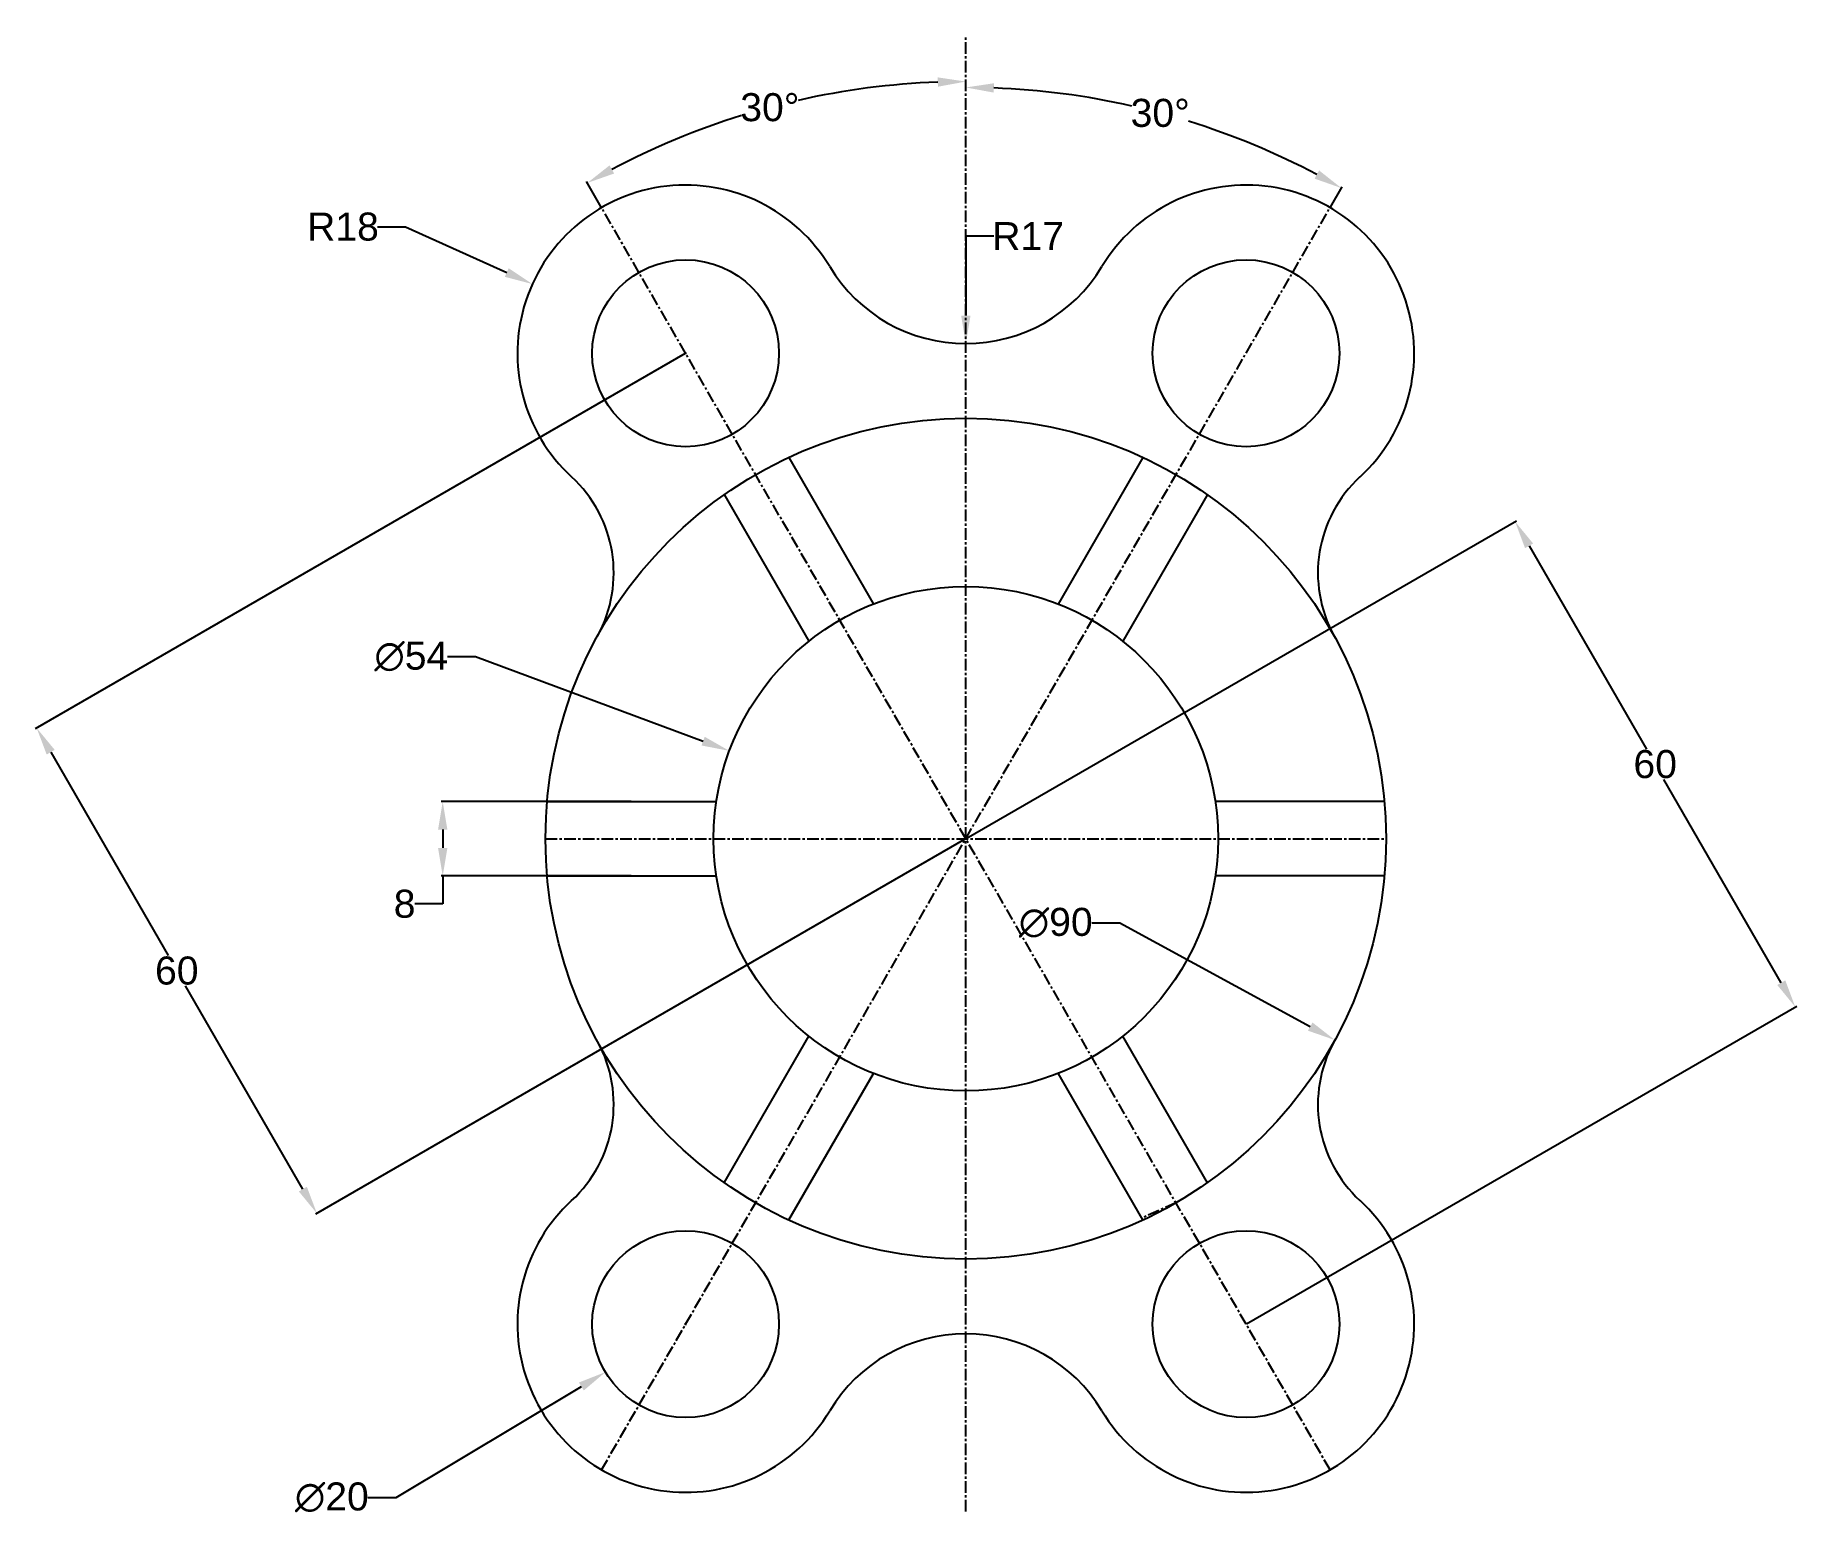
# Model space of a CAD drawing. Header units: millimetres. Extents: x 0 to 189, y 41 to 199.
import ezdxf

# ---------------------------------------------------------------- set-up
doc = ezdxf.new("R2010")
doc.units = ezdxf.units.MM
doc.header["$MEASUREMENT"] = 0
doc.linetypes.add('CENTER', pattern=[2, 1.25, -0.25, 0.25, -0.25])
doc.styles.get("Standard").update_dxf_attribs({"font": 'arial.ttf'})
doc.dimstyles.get("Standard").update_dxf_attribs({"dimtxt": 3, "dimasz": 3, "dimexe": 0.18, "dimexo": 0.0625, "dimgap": 0.09, "dimtad": 0, "dimtih": 1, "dimtoh": 1, "dimdec": 0, "dimzin": 0, "dimdsep": 46, "dimtxsty": 'Standard', "dimcen": 0.09, "dimadec": 0, "dimazin": 0, "dimtfac": 1, "dimtdec": 0, "dimtofl": 0, "dimtmove": 0, "dimatfit": 3, "dimfxl": 1, "dimtolj": 1, "dimtzin": 0, "dimarcsym": 0})

# ---------------------------------------------------------------- blocks, each defined once
blk = doc.blocks.new('*U3')
for p, q in [((7.98, -5.86), (-1.08, 9.84)), ((1.08, -9.84), (-7.98, 5.86))]:
    blk.add_line(p, q)
blk = doc.blocks.new('*U4')
at = {"color": 0, "linetype": 'ByBlock', "lineweight": -2, "transparency": 16777216}
for p, rotation in [((117.88, 143.97), 120), ((82.12, 143.97), 180), ((64.24, 113), 239.9999999999999), ((135.76, 113), 59.99999999999994), ((82.12, 82.03), 299.9999999999998)]:
    blk.add_blockref('*U3', p, dxfattribs=dict(at, rotation=rotation))
blk.add_blockref('*U3', (117.88, 82.03), dxfattribs=at)
blk = doc.blocks.new('*D6')
at = {"color": 0, "lineweight": -2, "transparency": 16777216}
for p, q in [((69.95, 164.93), (0.38, 124.76)), ((2.03, 122.26), (14.6, 100.49)), ((99.95, 112.97), (30.38, 72.8)), ((29.03, 75.49), (16.47, 97.25))]:
    blk.add_line(p, q, dxfattribs=at)
at = {"color": 0, "transparency": 16777216}
for points in [[(2.46, 122.51), (1.6, 122.01), (0.53, 124.85)], [(29.46, 75.74), (28.6, 75.24), (30.53, 72.89)]]:
    blk.add_solid(points, dxfattribs=at)
at = {"layer": 'Defpoints', "color": 0, "transparency": 16777216}
for p in [(70, 164.96), (0.53, 124.85), (100, 113)]:
    blk.add_point(p, dxfattribs=at)
at = {"color": 0, "transparency": 16777216, "insert": (15.53, 98.87), "char_height": 3, "attachment_point": 5}
blk.add_mtext('\\A1;60', dxfattribs=at)
blk = doc.blocks.new('*D7')
at = {"color": 0, "lineweight": -2, "transparency": 16777216}
for p, q in [((100.05, 113.03), (158.96, 147.04)), ((160.3, 144.35), (172.87, 122.59)), ((187.3, 97.59), (174.74, 119.35)), ((130.05, 61.07), (188.96, 95.08))]:
    blk.add_line(p, q, dxfattribs=at)
at = {"color": 0, "transparency": 16777216}
for points in [[(160.73, 144.6), (159.87, 144.1), (158.8, 146.95)], [(187.73, 97.84), (186.87, 97.34), (188.8, 94.99)]]:
    blk.add_solid(points, dxfattribs=at)
at = {"layer": 'Defpoints', "color": 0, "transparency": 16777216}
for p in [(100, 113), (188.8, 94.99), (130, 61.04)]:
    blk.add_point(p, dxfattribs=at)
at = {"color": 0, "transparency": 16777216, "insert": (173.8, 120.97), "char_height": 3, "attachment_point": 5}
blk.add_mtext('\\A1;60', dxfattribs=at)
blk = doc.blocks.new('*D8')
at = {"color": 0, "lineweight": -2, "transparency": 16777216}
for p, q in [((64.17, 116.98), (43.82, 116.98)), ((44, 113.98), (44, 112.02)), ((64.17, 109.02), (43.82, 109.02)), ((44, 109.02), (44, 106.02)), ((44, 106.02), (41, 106.02))]:
    blk.add_line(p, q, dxfattribs=at)
at = {"color": 0, "transparency": 16777216}
for points in [[(43.5, 113.98), (44.5, 113.98), (44, 116.98)], [(43.5, 112.02), (44.5, 112.02), (44, 109.02)]]:
    blk.add_solid(points, dxfattribs=at)
at = {"layer": 'Defpoints', "color": 0, "transparency": 16777216}
for p in [(64.24, 116.98), (44, 109.02), (64.24, 109.02)]:
    blk.add_point(p, dxfattribs=at)
at = {"color": 0, "transparency": 16777216, "insert": (39.92, 106.02), "char_height": 3, "attachment_point": 5}
blk.add_mtext('\\A1;8', dxfattribs=at)
blk = doc.blocks.new('*D9')
at = {"color": 0, "lineweight": -2, "transparency": 16777216}
for p, q in [((69.91, 61.04), (70.09, 61.04)), ((70, 60.95), (70, 61.13)), ((39, 42.5), (58.84, 54.37)), ((36, 42.5), (39, 42.5))]:
    blk.add_line(p, q, dxfattribs=at)
at = {"color": 0, "transparency": 16777216}
blk.add_solid([(58.59, 54.8), (59.1, 53.94), (61.42, 55.91)], dxfattribs=at)
at = {"layer": 'Defpoints', "color": 0, "transparency": 16777216}
for p in [(78.58, 66.17), (61.42, 55.91)]:
    blk.add_point(p, dxfattribs=at)
at = {"color": 0, "transparency": 16777216, "insert": (32.13, 42.5), "char_height": 3, "attachment_point": 5}
blk.add_mtext('\\A1;∅20', dxfattribs=at)
blk = doc.blocks.new('*D10')
at = {"color": 0, "lineweight": -2, "transparency": 16777216}
for p, q in [((37, 178.5), (40, 178.5)), ((40, 178.5), (50.86, 173.6)), ((69.91, 164.96), (70.09, 164.96)), ((70, 164.87), (70, 165.05))]:
    blk.add_line(p, q, dxfattribs=at)
at = {"color": 0, "transparency": 16777216}
blk.add_solid([(51.06, 174.06), (50.65, 173.14), (53.59, 172.37)], dxfattribs=at)
at = {"layer": 'Defpoints', "color": 0, "transparency": 16777216}
for p in [(53.59, 172.37), (70, 164.96)]:
    blk.add_point(p, dxfattribs=at)
at = {"color": 0, "transparency": 16777216, "insert": (33.32, 178.5), "char_height": 3, "attachment_point": 5}
blk.add_mtext('\\A1;R18', dxfattribs=at)
blk = doc.blocks.new('*D11')
at = {"color": 0, "lineweight": -2, "transparency": 16777216}
for p, q in [((103, 177.5), (100, 177.5)), ((100, 177.5), (100, 168.99))]:
    blk.add_line(p, q, dxfattribs=at)
at = {"color": 0, "transparency": 16777216}
blk.add_solid([(99.5, 168.99), (100.5, 168.99), (100, 165.99)], dxfattribs=at)
at = {"layer": 'Defpoints', "color": 0, "transparency": 16777216}
for p in [(100, 182.99), (100, 165.99)]:
    blk.add_point(p, dxfattribs=at)
at = {"color": 0, "transparency": 16777216, "insert": (106.67, 177.5), "char_height": 3, "attachment_point": 5}
blk.add_mtext('\\A1;R17', dxfattribs=at)
blk = doc.blocks.new('*D12')
at = {"color": 0, "lineweight": -2, "transparency": 16777216}
for p, q in [((44.5, 132.5), (47.5, 132.5)), ((47.5, 132.5), (71.88, 123.45)), ((99.91, 113), (100.09, 113)), ((100, 112.91), (100, 113.09))]:
    blk.add_line(p, q, dxfattribs=at)
at = {"color": 0, "transparency": 16777216}
blk.add_solid([(72.05, 123.91), (71.7, 122.98), (74.69, 122.4)], dxfattribs=at)
at = {"layer": 'Defpoints', "color": 0, "transparency": 16777216}
for p in [(74.69, 122.4), (125.31, 103.6)]:
    blk.add_point(p, dxfattribs=at)
at = {"color": 0, "transparency": 16777216, "insert": (40.64, 132.5), "char_height": 3, "attachment_point": 5}
blk.add_mtext('\\A1;∅54', dxfattribs=at)
blk = doc.blocks.new('*D13')
at = {"color": 0, "lineweight": -2, "transparency": 16777216}
for p, q in [((113.5, 104), (116.5, 104)), ((116.5, 104), (136.87, 92.89))]:
    blk.add_line(p, q, dxfattribs=at)
at = {"color": 0, "transparency": 16777216}
blk.add_solid([(137.11, 93.33), (136.63, 92.45), (139.51, 91.45)], dxfattribs=at)
at = {"layer": 'Defpoints', "color": 0, "transparency": 16777216}
for p in [(60.49, 134.55), (139.51, 91.45)]:
    blk.add_point(p, dxfattribs=at)
at = {"color": 0, "transparency": 16777216, "insert": (109.63, 104), "char_height": 3, "attachment_point": 5}
blk.add_mtext('\\A1;∅90', dxfattribs=at)
blk = doc.blocks.new('*D14')
at = {"color": 0, "lineweight": -2, "transparency": 16777216}
blk.add_line((60.97, 180.6), (59.39, 183.34), dxfattribs=at)
for start, end in [(92.1211, 102.7919), (107.2311, 117.8789)]:
    blk.add_arc((100, 113), 81.04, start, end, dxfattribs=at)
at = {"color": 0, "transparency": 16777216}
for points in [[(96.99, 194.49), (97.01, 193.49), (100, 194.04)], [(62.35, 184.2), (61.86, 185.07), (59.48, 183.19)]]:
    blk.add_solid(points, dxfattribs=at)
at = {"layer": 'Defpoints', "color": 0, "transparency": 16777216}
for p in [(100, 199), (85.93, 192.81), (61, 180.55), (139, 45.45), (100, 41)]:
    blk.add_point(p, dxfattribs=at)
at = {"color": 0, "transparency": 16777216, "insert": (79.02, 191.28), "char_height": 3, "attachment_point": 5}
blk.add_mtext('\\A1;30°', dxfattribs=at)
blk = doc.blocks.new('*D15')
at = {"color": 0, "lineweight": -2, "transparency": 16777216}
blk.add_line((139.03, 180.6), (140.3, 182.79), dxfattribs=at)
for start, end in [(77.2254, 87.8623), (62.1377, 72.7512)]:
    blk.add_arc((100, 113), 80.41, start, end, dxfattribs=at)
at = {"color": 0, "transparency": 16777216}
for points in [[(102.99, 192.86), (103.01, 193.86), (100, 193.41)], [(137.82, 184.53), (137.34, 183.65), (140.21, 182.64)]]:
    blk.add_solid(points, dxfattribs=at)
at = {"layer": 'Defpoints', "color": 0, "transparency": 16777216}
for p in [(100, 199), (127.5, 188.56), (139, 180.55), (61, 45.45), (100, 41)]:
    blk.add_point(p, dxfattribs=at)
at = {"color": 0, "transparency": 16777216, "insert": (120.81, 190.67), "char_height": 3, "attachment_point": 5}
blk.add_mtext('\\A1;30°', dxfattribs=at)

msp = doc.modelspace()

# ---------------------------------------------------------------- linework, layer by layer
at = {"color": 240, "linetype": 'CENTER'}
for p, q in [((100, 41), (100, 199)), ((61, 45.45), (139, 180.55)), ((139, 45.45), (61, 180.55)), ((55, 113), (145, 113))]:
    msp.add_line(p, q, dxfattribs=at)
at = {"linetype": 'CENTER'}
msp.add_line((122.5, 74.03), (118.85, 72.39), dxfattribs=at)
for centre, radius in [((70, 164.96), 10), ((130, 164.96), 10), ((100, 113), 45), ((100, 113), 27), ((70, 61.04), 10), ((130, 61.04), 10)]:
    msp.add_circle(centre, radius)
for centre, radius, start, end in [((70, 164.96), 18, 31.0027, 227.3169), ((130, 164.96), 18, 312.6831, 148.9973), ((100, 182.99), 17, 211.0027, 328.9973), ((48.31, 141.44), 14, 331.184, 47.3169), ((151.69, 141.44), 14, 132.6831, 208.816), ((48.31, 84.56), 14, 312.6831, 28.816), ((151.69, 84.56), 14, 151.184, 227.3169), ((70, 61.04), 18, 132.6831, 328.9973), ((130, 61.04), 18, 211.0027, 47.3169), ((100, 43.01), 17, 31.0027, 148.9973)]:
    msp.add_arc(centre, radius, start, end)

# ---------------------------------------------------------------- block references
msp.add_blockref('*U4', (0, 0))

# ---------------------------------------------------------------- dimensions: what is measured, and where the dimension line sits
at = {"color": 2}
for base, line1, line2, picture, middle in [((85.93, 192.81), ((100, 41), (100, 199)), ((139, 45.45), (61, 180.55)), '*D14', (79.02, 191.28)), ((127.5, 188.56), ((61, 45.45), (139, 180.55)), ((100, 41), (100, 199)), '*D15', (120.81, 190.67))]:
    dim = msp.add_angular_dim_2l(base=base, line1=line1, line2=line2, dimstyle='Standard', dxfattribs=at)
    dim.commit()
    dim.dimension.update_dxf_attribs({"geometry": picture, "text_midpoint": middle})
for center, mpoint, picture, middle in [((100, 182.99), (100, 165.99), '*D11', (106.67, 177.5)), ((70, 164.96), (53.59, 172.37), '*D10', (33.32, 178.5))]:
    dim = msp.add_radius_dim(center=center, mpoint=mpoint, dimstyle='Standard', dxfattribs=at)
    dim.commit()
    dim.dimension.update_dxf_attribs({"geometry": picture, "text_midpoint": middle, "dimtype": 164})
for p2, distance, picture, middle in [((70, 164.96), 80.22, '*D6', (15.53, 98.87)), ((130, 61.04), 67.9, '*D7', (173.8, 120.97))]:
    dim = msp.add_aligned_dim(p1=(100, 113), p2=p2, distance=distance, dimstyle='Standard', dxfattribs=at)
    dim.commit()
    dim.dimension.update_dxf_attribs({"geometry": picture, "text_midpoint": middle})
for p1, p2, picture, middle in [((125.31, 103.6), (74.69, 122.4), '*D12', (40.64, 132.5)), ((60.49, 134.55), (139.51, 91.45), '*D13', (109.63, 104)), ((78.58, 66.17), (61.42, 55.91), '*D9', (32.13, 42.5))]:
    dim = msp.add_diameter_dim_2p(p1=p1, p2=p2, dimstyle='Standard', dxfattribs=at)
    dim.commit()
    dim.dimension.update_dxf_attribs({"geometry": picture, "text_midpoint": middle, "dimtype": 163})
dim = msp.add_linear_dim(base=(44, 109.02), p1=(64.24, 116.98), p2=(64.24, 109.02), angle=90, dimstyle='Standard', dxfattribs=at)
dim.commit()
dim.dimension.update_dxf_attribs({"geometry": '*D8', "text_midpoint": (39.92, 106.02)})

doc.saveas('drawing.dxf')
